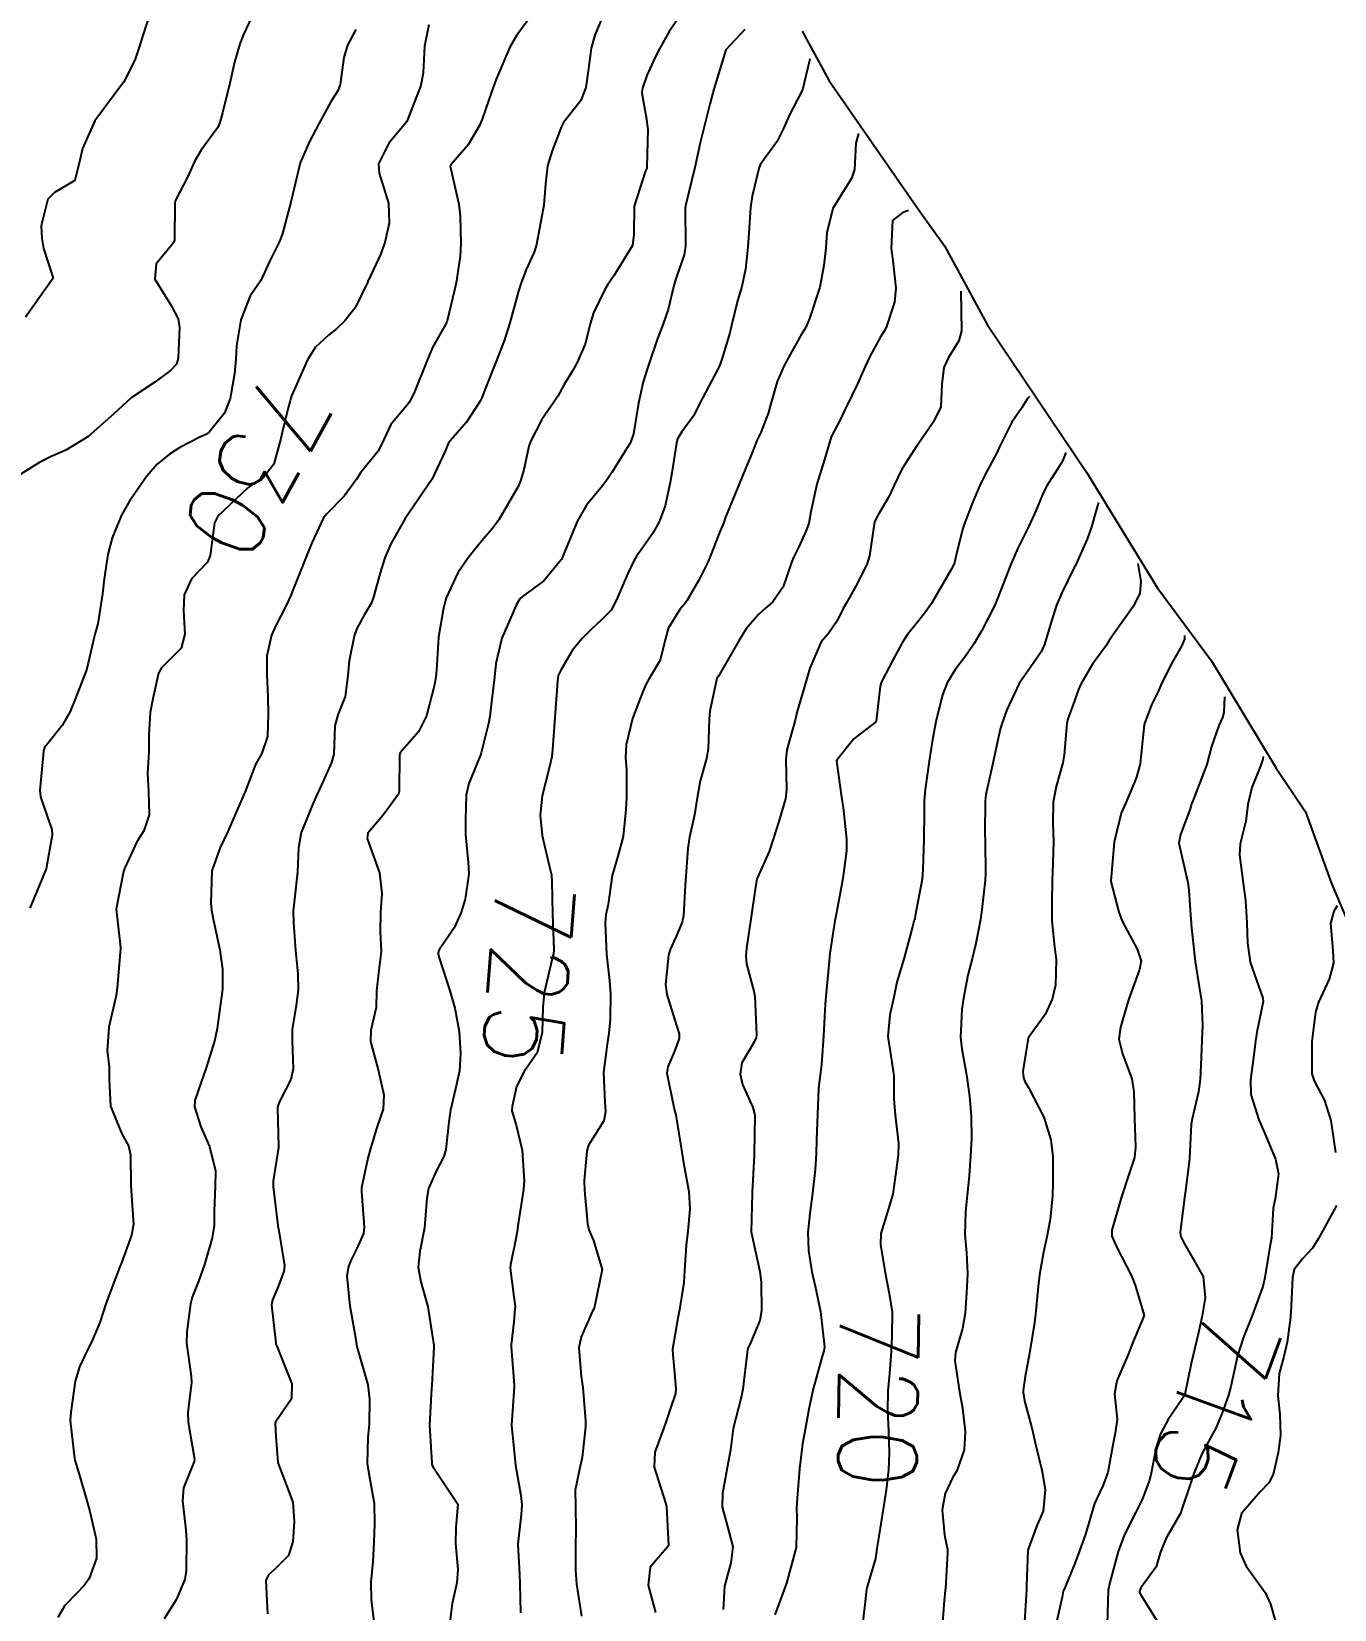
# Model space of a CAD drawing. Header units: metres. Extents: x 298520 to 308411, y 7433745 to 7450750.
# Drawn here: x 305245.7 to 305311.8, y 7438312.4 to 7438392.5 of the extents above; entities that cross this region are included whole.
import ezdxf
from ezdxf.enums import TextEntityAlignment as Align

# ---------------------------------------------------------------- set-up
doc = ezdxf.new("R2010")
doc.units = ezdxf.units.M
doc.header["$LTSCALE"] = 10
for name, color, linetype in [('Area', 45, 'Continuous'), ('Cotas', 45, 'Continuous'), ('Curvas de Nivel 1m', 11, 'Continuous'), ('Curvas de Nivel 5m', 15, 'Continuous')]:
    doc.layers.add(name, color=color, linetype=linetype)
doc.styles.add('Style-STANDARD', font='STANDARD.shx')

msp = doc.modelspace()

# ---------------------------------------------------------------- linework, layer by layer
at = {"layer": 'Area'}
msp.add_polyline3d([(305284.815, 7438392.537, 733.779), (305286.18, 7438390.01, 733.839), (305290.745, 7438383.438, 730.138), (305292.03, 7438381.644, 724.509), (305294.199, 7438377.636, 722.289), (305299.236, 7438370.148, 728.039), (305302.826, 7438364.283, 726.259), (305305.588, 7438360.558, 725.649), (305308.862, 7438355.117, 722.639), (305310.354, 7438352.897, 728.569), (305311.685, 7438349.264, 722.809), (305312.575, 7438347.146, 723.669)], dxfattribs=at)
at = {"layer": 'Curvas de Nivel 1m', "flags": 128}
for points, elevation in [([(305256.956, 7438393.451), (305256.453, 7438392.375), (305256.26, 7438391.89), (305255.992, 7438390.962), (305255.75, 7438389.897), (305255.381, 7438388.386), (305255.25, 7438387.905), (305255.141, 7438387.654), (305254.884, 7438387.302), (305254.291, 7438386.497), (305253.968, 7438385.919), (305253.62, 7438385.158), (305252.984, 7438383.929), (305252.958, 7438383.812), (305252.943, 7438381.929), (305252.913, 7438381.828), (305252.81, 7438381.687), (305252.015, 7438380.724), (305251.955, 7438379.938), (305252.78, 7438378.615), (305253.131, 7438377.926), (305253.195, 7438377.497), (305253.126, 7438375.926), (305253.04, 7438375.626), (305252.737, 7438375.308), (305251.948, 7438374.72), (305250.789, 7438373.949), (305250.749, 7438373.924), (305250.722, 7438373.902), (305249.857, 7438373.106), (305248.704, 7438372.071), (305248.654, 7438372.03), (305248.594, 7438371.981), (305247.427, 7438371.257), (305246.687, 7438370.94), (305246.066, 7438370.626), (305245.117, 7438370.023)], 732), ([(305274.835, 7438393.671), (305274.289, 7438392.33), (305274.099, 7438391.678), (305273.964, 7438390.638), (305273.822, 7438389.681), (305273.565, 7438389.024), (305272.898, 7438388.159), (305272.691, 7438387.896), (305272.593, 7438387.693), (305272.113, 7438386.459), (305271.878, 7438385.7), (305271.771, 7438384.784), (305271.686, 7438383.702), (305271.557, 7438382.978), (305271.313, 7438381.705), (305271.196, 7438381.32), (305270.8, 7438380.438), (305270.524, 7438379.714), (305270.411, 7438379.338), (305269.973, 7438377.722), (305269.678, 7438376.808), (305269.25, 7438375.732), (305268.73, 7438374.406), (305268.544, 7438373.922), (305268.459, 7438373.743), (305267.775, 7438372.681), (305266.952, 7438371.757), (305266.843, 7438371.607), (305266.687, 7438371.214), (305266.001, 7438369.77), (305264.653, 7438367.79), (305263.924, 7438366.506), (305263.626, 7438365.8), (305263.387, 7438365.03), (305263.042, 7438363.806), (305262.925, 7438363.482), (305262.594, 7438362.91), (305262.199, 7438362.202), (305262.061, 7438361.815), (305261.814, 7438360.568), (305261.747, 7438359.818), (305261.608, 7438358.753), (305261.236, 7438357.823), (305261.089, 7438357.26), (305261.026, 7438355.825), (305260.917, 7438355.407), (305260.489, 7438354.455), (305260.203, 7438353.834), (305259.979, 7438353.338), (305259.379, 7438351.846), (305259.232, 7438351.067), (305259.184, 7438349.849), (305259.035, 7438348.467), (305258.969, 7438347.852), (305258.98, 7438347.276), (305259.083, 7438345.85), (305259.199, 7438344.676), (305259.23, 7438343.851), (305259.121, 7438343.086), (305258.925, 7438341.854), (305258.923, 7438341.265), (305258.971, 7438339.853), (305258.85, 7438339.313), (305258.297, 7438338.228), (305258.183, 7438337.972), (305258.17, 7438337.861), (305258.231, 7438335.893), (305258.232, 7438335.86), (305257.961, 7438334.147), (305257.951, 7438333.863), (305258.189, 7438331.894), (305258.196, 7438331.86), (305258.221, 7438331.72), (305258.524, 7438329.857), (305258.494, 7438329.553), (305258.181, 7438328.718), (305257.915, 7438328.123), (305257.869, 7438327.863), (305258.085, 7438325.919), (305258.096, 7438325.86), (305258.142, 7438325.761), (305258.898, 7438323.852), (305258.877, 7438323.09), (305258.104, 7438321.952), (305258.065, 7438321.899), (305258.058, 7438321.86), (305258.093, 7438321.193), (305258.197, 7438319.859), (305258.25, 7438319.679), (305258.953, 7438317.851), (305259.027, 7438316.861), (305258.953, 7438315.851), (305258.731, 7438315.137), (305258.008, 7438314.417), (305257.718, 7438314.151), (305257.585, 7438313.864), (305257.673, 7438312.176)], 728), ([(305278.817, 7438393.621), (305278.062, 7438392.513), (305277.568, 7438391.634), (305277.35, 7438391.215), (305276.919, 7438390.295), (305276.694, 7438389.643), (305276.669, 7438389.402), (305276.897, 7438388.064), (305276.962, 7438387.639), (305276.966, 7438387.565), (305276.928, 7438385.639), (305276.918, 7438385.583), (305276.861, 7438385.439), (305276.272, 7438383.649), (305276.262, 7438382.208), (305276.193, 7438381.649), (305275.242, 7438380.108), (305274.942, 7438379.668), (305274.79, 7438379.414), (305274.222, 7438378.232), (305274.05, 7438377.677), (305273.796, 7438376.641), (305273.375, 7438375.684), (305273.14, 7438375.285), (305272.732, 7438374.595), (305272.408, 7438374.011), (305272.204, 7438373.695), (305271.597, 7438372.814), (305271.018, 7438371.707), (305270.938, 7438371.46), (305270.678, 7438370.267), (305270.515, 7438369.712), (305270.382, 7438369.426), (305269.407, 7438367.729), (305269.092, 7438367.288), (305268.638, 7438366.763), (305268.18, 7438366.194), (305267.819, 7438365.748), (305267.331, 7438365.038), (305266.74, 7438363.759), (305266.708, 7438363.653), (305266.598, 7438363.248), (305266.345, 7438361.764), (305266.238, 7438360.084), (305266.213, 7438359.765), (305266.136, 7438359.354), (305265.738, 7438357.772), (305265.337, 7438356.961), (305264.506, 7438356.019), (305264.402, 7438355.894), (305264.375, 7438355.791), (305264.35, 7438353.925), (305264.313, 7438353.792), (305263.542, 7438352.73), (305262.755, 7438351.807), (305262.723, 7438351.543), (305263.355, 7438349.801), (305263.477, 7438348.745), (305263.394, 7438347.8), (305263.391, 7438346.807), (305263.434, 7438345.799), (305263.314, 7438344.861), (305263.194, 7438343.802), (305263.19, 7438342.966), (305262.916, 7438341.804), (305262.899, 7438341.239), (305263.285, 7438339.8), (305263.578, 7438338.52), (305263.529, 7438337.798), (305263.215, 7438336.865), (305262.889, 7438335.804), (305262.755, 7438335.307), (305262.436, 7438333.808), (305262.432, 7438333.617), (305262.576, 7438331.806), (305262.531, 7438331.494), (305262.207, 7438330.726), (305261.904, 7438330.108), (305261.781, 7438329.816), (305261.691, 7438329.32), (305261.849, 7438327.815), (305262.147, 7438326.112), (305262.192, 7438325.81), (305262.208, 7438325.744), (305262.76, 7438323.804), (305262.852, 7438323.067), (305262.833, 7438321.803), (305262.767, 7438321.129), (305262.721, 7438319.804), (305262.857, 7438319.01), (305263.085, 7438317.8), (305263.099, 7438316.737), (305263.071, 7438315.8), (305263.005, 7438314.808), (305262.908, 7438313.801), (305262.927, 7438312.867), (305263.06, 7438311.799)], 727), ([(305251.635, 7438393.261), (305251.216, 7438391.947), (305251.148, 7438391.731), (305250.924, 7438391.068), (305250.376, 7438389.958), (305248.893, 7438387.98), (305248.277, 7438386.581), (305248.14, 7438385.987), (305247.89, 7438384.953), (305246.846, 7438384.346), (305246.513, 7438384.005), (305246.183, 7438382.649), (305246.204, 7438382.009), (305246.296, 7438381.496), (305246.793, 7438380), (305245.382, 7438378.021)], 733), ([(305262.147, 7438392.616), (305261.725, 7438391.822), (305261.549, 7438391.202), (305261.36, 7438389.826), (305261.234, 7438389.503), (305260.904, 7438388.979), (305260.268, 7438387.839), (305259.794, 7438386.931), (305259.326, 7438385.853), (305258.843, 7438383.86), (305258.425, 7438382.258), (305258.267, 7438381.865), (305257.791, 7438380.882), (305257.327, 7438379.875), (305257.106, 7438379.561), (305256.785, 7438379.091), (305256.314, 7438377.887), (305256.085, 7438376.558), (305256.051, 7438375.89), (305255.985, 7438375.141), (305255.765, 7438373.894), (305255.476, 7438373.134), (305254.697, 7438372.176), (305254.543, 7438372.064), (305254.227, 7438371.915), (305253.212, 7438371.4), (305252.684, 7438371.066), (305252.069, 7438370.55), (305251.533, 7438369.941), (305251.18, 7438369.433), (305250.66, 7438368.669), (305250.254, 7438367.956), (305249.789, 7438366.809), (305249.566, 7438365.966), (305249.371, 7438364.729), (305249.289, 7438363.97), (305249.052, 7438362.437), (305248.925, 7438361.975), (305248.849, 7438361.706), (305248.56, 7438360.443), (305248.469, 7438360.066), (305248.432, 7438359.981), (305247.904, 7438358.621), (305247.655, 7438357.989), (305247.235, 7438357.28), (305246.508, 7438356.372), (305246.35, 7438356.157), (305246.3, 7438356.003), (305246.278, 7438355.781), (305246.105, 7438354.006), (305246.138, 7438353.664), (305246.47, 7438352.722), (305246.716, 7438351.997), (305246.735, 7438351.721), (305246.433, 7438350), (305245.604, 7438348.012)], 731), ([(305270.955, 7438393.187), (305270.319, 7438392.342), (305269.967, 7438391.724), (305269.282, 7438390.1), (305269.139, 7438389.737), (305268.906, 7438389.05), (305268.565, 7438388.074), (305268.425, 7438387.745), (305267.86, 7438386.768), (305266.967, 7438385.759), (305266.945, 7438385.676), (305267.384, 7438383.755), (305267.45, 7438383.138), (305267.476, 7438381.753), (305267.452, 7438381.108), (305267.243, 7438379.755), (305267.158, 7438379.388), (305266.773, 7438377.76), (305266.048, 7438376.477), (305265.758, 7438375.775), (305265.086, 7438374.144), (305264.913, 7438373.787), (305264.841, 7438373.668), (305264.719, 7438373.517), (305263.933, 7438372.569), (305263.575, 7438371.801), (305263.282, 7438371.209), (305262.68, 7438370.473), (305262.381, 7438370.108), (305262.193, 7438369.815), (305261.553, 7438368.932), (305260.655, 7438368.016), (305260.505, 7438367.832), (305259.912, 7438366.563), (305259.624, 7438365.845), (305258.985, 7438364.232), (305258.829, 7438363.857), (305258.598, 7438363.344), (305258.097, 7438362.356), (305257.87, 7438361.867), (305257.624, 7438360.813), (305257.633, 7438359.869), (305257.676, 7438358.735), (305257.698, 7438357.868), (305257.667, 7438356.717), (305257.378, 7438355.871), (305257.064, 7438355.308), (305256.512, 7438353.88), (305256.505, 7438353.857), (305256.482, 7438353.813), (305255.647, 7438351.892), (305255.269, 7438351.08), (305254.833, 7438349.904), (305254.781, 7438348.269), (305254.826, 7438347.904), (305254.922, 7438347.386), (305255.244, 7438345.897), (305255.39, 7438344.912), (305255.383, 7438343.895), (305255.232, 7438342.778), (305255.11, 7438341.898), (305254.979, 7438341.254), (305254.56, 7438339.906), (305254.306, 7438339.177), (305253.976, 7438338.233), (305253.96, 7438337.913), (305254.278, 7438336.901), (305254.715, 7438335.903), (305255.021, 7438334.669), (305255.01, 7438333.898), (305254.959, 7438332.628), (305254.951, 7438331.899), (305254.853, 7438331.261), (305254.472, 7438329.906), (305254.185, 7438329.104), (305253.843, 7438328.247), (305253.757, 7438327.914), (305253.571, 7438326.496), (305253.557, 7438325.916), (305253.79, 7438324.249), (305253.806, 7438323.913), (305253.618, 7438322.405), (305253.639, 7438321.915), (305253.961, 7438320.025), (305253.948, 7438319.911), (305253.399, 7438318.577), (305253.356, 7438317.917), (305253.516, 7438316.43), (305253.553, 7438315.915), (305253.543, 7438314.379), (305253.47, 7438313.915), (305253.033, 7438312.879), (305252.421, 7438311.926)], 729), ([(305281.899, 7438392.63), (305280.933, 7438391.59), (305280.319, 7438389.599), (305280.128, 7438388.825), (305279.811, 7438387.606), (305279.63, 7438386.861), (305279.352, 7438385.613), (305278.885, 7438383.661), (305278.877, 7438383.619), (305278.873, 7438383.588), (305278.889, 7438381.619), (305278.809, 7438381.187), (305278.411, 7438380.01), (305278.299, 7438379.625), (305278.001, 7438378.408), (305277.736, 7438377.63), (305277.465, 7438376.931), (305277.017, 7438375.637), (305276.948, 7438375.431), (305276.734, 7438374.733), (305276.491, 7438373.643), (305276.251, 7438372.095), (305276.093, 7438371.649), (305275.148, 7438370.133), (305274.847, 7438369.667), (305274.671, 7438369.452), (305273.866, 7438368.472), (305273.408, 7438367.682), (305273.175, 7438367.155), (305272.625, 7438365.796), (305272.596, 7438365.717), (305272.579, 7438365.69), (305271.69, 7438364.621), (305270.604, 7438363.83), (305270.472, 7438363.712), (305270.304, 7438363.419), (305269.559, 7438361.725), (305269.263, 7438360.433), (305269.196, 7438359.73), (305269.008, 7438358.204), (305268.945, 7438357.736), (305268.885, 7438357.379), (305268.505, 7438355.89), (305268.474, 7438355.769), (305268.462, 7438355.74), (305267.891, 7438354.344), (305267.757, 7438353.747), (305267.709, 7438352.509), (305267.718, 7438351.747), (305267.853, 7438350.334), (305267.878, 7438349.746), (305267.702, 7438348.465), (305267.488, 7438347.749), (305267.14, 7438347.014), (305266.385, 7438345.896), (305266.339, 7438345.805), (305266.327, 7438345.761), (305266.327, 7438345.705), (305266.38, 7438345.486), (305266.939, 7438343.754), (305267.17, 7438342.937), (305267.399, 7438341.749), (305267.455, 7438340.619), (305267.405, 7438339.749), (305267.216, 7438338.838), (305266.955, 7438337.753), (305266.878, 7438337.16), (305266.716, 7438335.755), (305266.616, 7438335.4), (305266.252, 7438334.692), (305265.832, 7438333.766), (305265.76, 7438333.289), (305265.641, 7438331.769), (305265.406, 7438330.57), (305265.322, 7438329.773), (305265.452, 7438329.037), (305265.806, 7438327.766), (305266.106, 7438325.798), (305266.108, 7438325.761), (305266.112, 7438325.73), (305266.008, 7438323.762), (305265.997, 7438323.637), (305265.889, 7438321.763), (305266.004, 7438319.831), (305266.011, 7438319.761), (305266.023, 7438319.711), (305266.072, 7438319.619), (305267.321, 7438317.747), (305267.232, 7438316.551), (305267.202, 7438315.748), (305267.336, 7438314.421), (305267.28, 7438313.747), (305267.043, 7438312.699), (305266.923, 7438311.751)], 726), ([(305287.663, 7438387.35), (305287.539, 7438386.858), (305287.455, 7438385.514), (305287.311, 7438385.063), (305286.851, 7438384.331), (305286.37, 7438383.527), (305286.06, 7438382.295), (305286.003, 7438381.532), (305285.905, 7438380.635), (305285.696, 7438379.536), (305285.174, 7438377.941), (305285.014, 7438377.546), (305284.924, 7438377.394), (305284.767, 7438377.15), (305284.193, 7438376.114), (305283.901, 7438375.558), (305283.539, 7438374.757), (305283.203, 7438373.565), (305283.102, 7438373.181), (305282.702, 7438372.16), (305282.514, 7438371.753), (305282.441, 7438371.574), (305282.286, 7438371.173), (305281.623, 7438369.586), (305280.922, 7438367.862), (305280.823, 7438367.597), (305280.773, 7438367.477), (305280.646, 7438367.162), (305280.207, 7438366.026), (305280.03, 7438365.606), (305279.563, 7438364.661), (305278.96, 7438363.616), (305278.804, 7438363.413), (305278.596, 7438363.165), (305278.006, 7438362.202), (305277.859, 7438361.627), (305277.599, 7438360.593), (305277.025, 7438359.635), (305276.849, 7438359.338), (305276.542, 7438358.56), (305276.202, 7438357.645), (305275.871, 7438356.292), (305275.845, 7438355.65), (305275.887, 7438355.039), (305275.894, 7438353.649), (305275.853, 7438353.025), (305275.716, 7438351.651), (305275.455, 7438350.648), (305275.166, 7438349.659), (305274.955, 7438348.199), (305274.844, 7438347.664), (305274.802, 7438347.269), (305274.879, 7438345.663), (305275.029, 7438344.32), (305275.08, 7438343.659), (305275.065, 7438342.374), (305275.001, 7438341.66), (305274.902, 7438341.094), (305274.714, 7438339.664), (305274.785, 7438338.15), (305274.832, 7438337.662), (305274.745, 7438337.205), (305274.275, 7438336.476), (305273.96, 7438335.98), (305273.874, 7438335.674), (305273.746, 7438334.177), (305273.755, 7438333.675), (305273.912, 7438331.987), (305273.974, 7438331.672), (305274.215, 7438331.135), (305274.656, 7438329.663), (305274.262, 7438327.757), (305274.231, 7438327.669), (305274.211, 7438327.631), (305274.171, 7438327.543), (305273.589, 7438326.238), (305273.466, 7438325.677), (305273.58, 7438324.224), (305273.671, 7438323.675), (305273.811, 7438321.968), (305273.803, 7438321.673), (305273.641, 7438320.113), (305273.538, 7438319.675), (305273.29, 7438318.448), (305273.302, 7438317.678), (305273.325, 7438316.385), (305273.296, 7438315.677), (305273.303, 7438314.385), (305273.349, 7438313.677), (305273.597, 7438312.064)], 724), ([(305290.213, 7438383.43), (305289.912, 7438383.337), (305289.399, 7438382.93), (305289.325, 7438381.495), (305289.407, 7438380.894), (305289.556, 7438379.492), (305289.499, 7438378.78), (305289.067, 7438377.497), (305288.963, 7438377.305), (305288.765, 7438376.981), (305288.237, 7438376.019), (305287.999, 7438375.507), (305287.612, 7438374.634), (305287.071, 7438373.517), (305286.958, 7438373.279), (305286.712, 7438372.775), (305286.287, 7438371.938), (305286.154, 7438371.528), (305285.938, 7438370.784), (305285.554, 7438369.537), (305285.249, 7438368.131), (305285.139, 7438367.543), (305285.014, 7438367.178), (305284.635, 7438366.361), (305284.367, 7438365.812), (305284.27, 7438365.554), (305283.84, 7438364.328), (305283.324, 7438363.563), (305282.937, 7438363.228), (305282.593, 7438362.924), (305281.967, 7438362.194), (305281.584, 7438361.585), (305280.555, 7438359.787), (305280.483, 7438359.671), (305280.458, 7438359.601), (305280.125, 7438358.016), (305280.078, 7438357.605), (305280.036, 7438356.079), (305279.953, 7438355.605), (305279.622, 7438354.478), (305279.477, 7438353.61), (305279.344, 7438352.741), (305279.096, 7438351.614), (305279.011, 7438351.058), (305278.898, 7438349.615), (305278.864, 7438349.181), (305278.776, 7438347.616), (305278.721, 7438347.304), (305278.397, 7438346.532), (305278.104, 7438345.906), (305278.029, 7438345.624), (305277.869, 7438344.123), (305277.932, 7438343.624), (305278.35, 7438342.324), (305278.56, 7438341.618), (305278.561, 7438341.396), (305278.33, 7438340.751), (305277.983, 7438339.958), (305277.939, 7438339.624), (305278.296, 7438337.895), (305278.366, 7438337.619), (305278.39, 7438337.52), (305278.695, 7438335.616), (305278.79, 7438335.082), (305279.056, 7438333.612), (305279.101, 7438332.745), (305279.01, 7438331.612), (305278.926, 7438330.899), (305278.839, 7438329.614), (305278.795, 7438329.006), (305278.581, 7438327.616), (305278.516, 7438327.268), (305278.219, 7438325.619), (305278.22, 7438325.541), (305278.399, 7438323.617), (305278.374, 7438323.364), (305278.112, 7438322.56), (305277.865, 7438321.863), (305277.784, 7438321.623), (305277.333, 7438320.379), (305277.299, 7438319.628), (305277.866, 7438317.811), (305277.92, 7438317.621), (305278.023, 7438315.62), (305277.093, 7438314.548), (305276.993, 7438313.63), (305277.369, 7438312.247)], 723), ([(305292.863, 7438379.34), (305292.857, 7438379.319), (305292.892, 7438377.328), (305292.763, 7438376.811), (305292.241, 7438375.968), (305291.992, 7438375.461), (305291.893, 7438374.621), (305291.841, 7438373.463), (305291.479, 7438372.701), (305290.694, 7438371.573), (305290.659, 7438371.514), (305290.633, 7438371.481), (305289.867, 7438370.302), (305289.47, 7438369.492), (305289.227, 7438368.935), (305288.658, 7438367.987), (305288.502, 7438367.654), (305288.469, 7438367.502), (305288.231, 7438365.902), (305288.105, 7438365.505), (305287.611, 7438364.512), (305287.06, 7438363.515), (305286.894, 7438363.221), (305286.589, 7438362.597), (305286.147, 7438361.959), (305285.77, 7438361.532), (305285.204, 7438360.185), (305285.005, 7438359.543), (305284.537, 7438357.939), (305284.463, 7438357.621), (305284.444, 7438357.551), (305284.024, 7438356.041), (305283.982, 7438355.555), (305284.009, 7438354.033), (305283.962, 7438353.555), (305283.626, 7438352.404), (305283.359, 7438351.561), (305283.127, 7438350.889), (305282.535, 7438349.569), (305282.509, 7438349.493), (305282.427, 7438348.968), (305282.214, 7438347.573), (305281.985, 7438345.98), (305281.951, 7438345.576), (305281.988, 7438345.185), (305282.364, 7438343.723), (305282.395, 7438343.57), (305282.401, 7438343.531), (305282.49, 7438341.569), (305282.473, 7438341.437), (305282.337, 7438341.157), (305281.739, 7438340.161), (305281.653, 7438339.58), (305281.785, 7438339.056), (305282.296, 7438337.882), (305282.388, 7438337.569), (305282.396, 7438337.464), (305282.369, 7438335.569), (305282.367, 7438335.464), (305282.272, 7438333.57), (305282.271, 7438333.541), (305282.223, 7438331.57), (305282.657, 7438329.565), (305282.73, 7438329.022), (305282.74, 7438327.564), (305282.655, 7438327.076), (305282.147, 7438325.859), (305282.057, 7438325.658), (305282.033, 7438325.572), (305282.013, 7438325.443), (305281.802, 7438323.575), (305281.705, 7438323.162), (305281.312, 7438321.582), (305281.162, 7438320.508), (305280.998, 7438319.586), (305280.759, 7438318.288), (305280.743, 7438317.59), (305281.013, 7438316.611), (305281.292, 7438315.581), (305281.189, 7438314.757), (305280.856, 7438313.587), (305280.799, 7438312.396)], 722), ([(305296.343, 7438373.99), (305296.247, 7438373.888), (305295.963, 7438373.411), (305295.451, 7438372.68), (305294.83, 7438371.428), (305294.69, 7438371.121), (305294.094, 7438370.021), (305293.813, 7438369.439), (305293.471, 7438368.636), (305293.005, 7438367.446), (305292.921, 7438367.175), (305292.63, 7438365.928), (305292.534, 7438365.542), (305292.498, 7438365.452), (305292.363, 7438365.197), (305291.365, 7438363.469), (305291.048, 7438363.022), (305290.587, 7438362.448), (305290.159, 7438361.904), (305289.891, 7438361.487), (305289.425, 7438360.631), (305288.833, 7438359.497), (305288.768, 7438359.28), (305288.565, 7438357.5), (305288.555, 7438357.477), (305288.532, 7438357.449), (305287.432, 7438356.598), (305286.57, 7438355.519), (305286.557, 7438355.464), (305286.825, 7438353.517), (305286.883, 7438353.11), (305287.054, 7438351.514), (305287.052, 7438350.916), (305286.872, 7438349.516), (305286.805, 7438349.141), (305286.498, 7438347.519), (305286.486, 7438347.445), (305286.404, 7438346.943), (305286.209, 7438345.699), (305286.191, 7438345.523), (305286.177, 7438345.319), (305286, 7438343.525), (305285.968, 7438343.135), (305285.891, 7438341.527), (305285.788, 7438340.061), (305285.719, 7438339.529), (305285.64, 7438338.864), (305285.578, 7438337.531), (305285.538, 7438336.267), (305285.524, 7438335.531), (305285.463, 7438334.74), (305285.323, 7438333.534), (305285.2, 7438332.503), (305285.091, 7438331.537), (305285.122, 7438330.624), (305285.303, 7438329.533), (305285.46, 7438328.805), (305285.733, 7438327.527), (305285.936, 7438325.733), (305285.912, 7438325.523), (305285.808, 7438325.193), (305285.354, 7438323.532), (305285.142, 7438322.563), (305284.957, 7438321.537), (305284.825, 7438320.806), (305284.668, 7438319.541), (305284.556, 7438318.041), (305284.524, 7438317.543), (305284.537, 7438317.052), (305284.503, 7438315.543), (305284.005, 7438313.727), (305283.957, 7438313.596), (305283.941, 7438313.551), (305283.423, 7438312.122)], 721), ([(305299.843, 7438368.6), (305299.756, 7438368.275), (305299.488, 7438367.372), (305299.281, 7438366.736), (305298.662, 7438365.38), (305298.646, 7438365.356), (305298.622, 7438365.303), (305297.98, 7438364.016), (305297.724, 7438363.389), (305297.446, 7438362.535), (305297.114, 7438361.395), (305296.947, 7438361.018), (305296.564, 7438360.486), (305295.821, 7438359.411), (305295.195, 7438358.076), (305294.957, 7438357.424), (305294.864, 7438357.089), (305294.503, 7438355.43), (305294.137, 7438353.783), (305294.099, 7438353.434), (305294.087, 7438351.805), (305294.091, 7438351.434), (305294.111, 7438349.759), (305294.095, 7438349.433), (305293.922, 7438347.931), (305293.851, 7438347.436), (305293.627, 7438346.205), (305293.431, 7438345.44), (305293.215, 7438344.601), (305292.993, 7438343.444), (305292.917, 7438342.885), (305292.849, 7438341.445), (305292.908, 7438340.871), (305293.161, 7438339.442), (305293.298, 7438338.445), (305293.383, 7438337.439), (305293.398, 7438336.317), (305293.36, 7438335.439), (305293.277, 7438334.416), (305293.18, 7438333.441), (305293.097, 7438332.579), (305293.07, 7438331.442), (305293.15, 7438330.499), (305293.204, 7438329.44), (305293.144, 7438328.48), (305293.075, 7438327.441), (305292.938, 7438326.666), (305292.584, 7438325.446), (305292.561, 7438325.024), (305292.797, 7438323.443), (305292.94, 7438322.616), (305293.077, 7438321.44), (305293.028, 7438320.501), (305292.65, 7438319.444), (305292.44, 7438319.075), (305292.061, 7438318.292), (305291.918, 7438317.452), (305292.034, 7438316.17), (305292.178, 7438315.448), (305292.187, 7438315.283), (305292.076, 7438313.449), (305292.068, 7438313.383), (305291.995, 7438312.657), (305291.92, 7438311.451)], 719), ([(305301.853, 7438365.5), (305301.992, 7438364.592), (305301.955, 7438363.994), (305301.626, 7438363.345), (305301.198, 7438362.747), (305300.581, 7438361.876), (305300.38, 7438361.558), (305300.251, 7438361.363), (305299.545, 7438360.389), (305298.947, 7438359.376), (305298.826, 7438359.102), (305298.542, 7438358.301), (305298.293, 7438357.625), (305298.235, 7438357.383), (305298.102, 7438355.791), (305298.031, 7438355.385), (305297.696, 7438354.183), (305297.549, 7438353.389), (305297.535, 7438352.321), (305297.573, 7438351.389), (305297.535, 7438350.296), (305297.49, 7438349.389), (305297.476, 7438348.336), (305297.479, 7438347.389), (305297.591, 7438346.192), (305297.693, 7438345.387), (305297.665, 7438344.092), (305297.497, 7438343.389), (305297.135, 7438342.612), (305296.344, 7438341.514), (305296.281, 7438341.401), (305296.01, 7438339.712), (305296.044, 7438339.404), (305296.116, 7438339.208), (305296.308, 7438338.87), (305297.079, 7438337.392), (305297.423, 7438336.241), (305297.527, 7438335.387), (305297.536, 7438334.101), (305297.508, 7438333.387), (305297.403, 7438332.217), (305297.242, 7438331.39), (305297.055, 7438330.547), (305296.858, 7438329.393), (305296.788, 7438328.793), (305296.646, 7438327.395), (305296.593, 7438326.969), (305296.353, 7438325.407), (305296.131, 7438324.232), (305296.017, 7438323.519), (305296.019, 7438323.411), (305296.118, 7438322.926), (305296.432, 7438321.731), (305296.51, 7438321.404), (305296.632, 7438320.865), (305296.993, 7438319.396), (305297.14, 7438318.47), (305297.036, 7438317.395), (305296.741, 7438316.701), (305296.267, 7438315.406), (305296.194, 7438313.596), (305296.19, 7438313.407), (305296.074, 7438311.499)], 718), ([(305304.223, 7438361.86), (305304.221, 7438361.671), (305304.068, 7438361.315), (305303.526, 7438360.358), (305303.018, 7438359.325), (305302.871, 7438359.006), (305302.543, 7438358.336), (305302.166, 7438357.336), (305302.009, 7438355.839), (305301.961, 7438355.338), (305301.763, 7438354.609), (305301.229, 7438353.349), (305301.003, 7438352.824), (305300.639, 7438351.357), (305300.468, 7438349.394), (305300.47, 7438349.359), (305300.876, 7438347.812), (305301.047, 7438347.35), (305301.808, 7438345.923), (305302.008, 7438345.336), (305301.93, 7438344.888), (305301.365, 7438343.345), (305300.964, 7438341.966), (305300.89, 7438341.352), (305301.065, 7438340.616), (305301.548, 7438339.341), (305301.641, 7438338.675), (305301.674, 7438337.339), (305301.733, 7438335.876), (305301.672, 7438335.339), (305301.397, 7438334.486), (305301.012, 7438333.348), (305300.522, 7438331.652), (305300.533, 7438331.355), (305300.761, 7438330.806), (305301.52, 7438329.34), (305301.716, 7438328.865), (305302.173, 7438327.33), (305301.574, 7438325.917), (305301.357, 7438325.342), (305300.785, 7438324.006), (305300.658, 7438323.352), (305300.805, 7438322.045), (305300.702, 7438321.351), (305300.599, 7438320.849), (305300.323, 7438319.356), (305300.066, 7438318.668), (305299.645, 7438317.776), (305299.52, 7438317.365), (305299.184, 7438316.22), (305298.888, 7438315.371), (305298.656, 7438314.734), (305298.088, 7438313.379), (305298.064, 7438313.318), (305297.999, 7438313.013), (305297.633, 7438311.385)], 717), ([(305306.243, 7438358.74), (305306.209, 7438357.946), (305306.14, 7438357.682), (305305.953, 7438357.289), (305305.593, 7438356.218), (305305.349, 7438355.297), (305304.638, 7438353.461), (305304.575, 7438353.309), (305304.551, 7438353.24), (305304.478, 7438352.994), (305304.019, 7438351.755), (305303.927, 7438351.315), (305304.368, 7438349.376), (305304.383, 7438349.311), (305304.429, 7438348.921), (305304.537, 7438347.431), (305304.545, 7438347.308), (305304.551, 7438347.167), (305304.757, 7438345.304), (305304.972, 7438343.904), (305305.073, 7438343.299), (305305.124, 7438342.072), (305305.096, 7438341.299), (305305.049, 7438340.028), (305305.002, 7438339.303), (305304.923, 7438338.688), (305304.606, 7438337.307), (305304.559, 7438337.038), (305304.463, 7438335.308), (305304.447, 7438335.122), (305304.245, 7438333.536), (305304.218, 7438333.335), (305304.217, 7438333.31), (305303.997, 7438331.541), (305304.024, 7438331.312), (305304.218, 7438330.967), (305305.162, 7438329.3), (305305.263, 7438328.218), (305305.112, 7438327.301), (305304.938, 7438326.525), (305304.647, 7438325.305), (305304.561, 7438324.883), (305304.228, 7438323.309), (305304.2, 7438323.232), (305304.121, 7438323.107), (305303.386, 7438322.042), (305302.996, 7438321.321), (305302.773, 7438320.643), (305302.526, 7438319.325), (305302.432, 7438318.964), (305302.059, 7438317.98), (305301.752, 7438317.335), (305301.17, 7438316.209), (305300.847, 7438315.348), (305300.419, 7438313.766), (305300.346, 7438313.355), (305300.286, 7438311.655)], 716), ([(305311.973, 7438348.12), (305311.79, 7438347.848), (305311.622, 7438347.222), (305311.747, 7438345.865), (305311.781, 7438345.219), (305311.552, 7438344.4), (305311.015, 7438343.23), (305310.861, 7438342.727), (305310.683, 7438341.235), (305310.68, 7438339.598), (305310.792, 7438339.233), (305311.316, 7438338.238), (305311.645, 7438337.22), (305311.882, 7438335.603)], 714), ([(305311.931, 7438332.906), (305311.01, 7438331.228), (305310.709, 7438330.74), (305310.207, 7438330.203), (305309.79, 7438329.653), (305309.69, 7438329.245), (305309.628, 7438327.796), (305309.593, 7438327.246), (305309.435, 7438325.966), (305309.255, 7438325.249), (305309.015, 7438324.37), (305308.956, 7438323.252), (305309.052, 7438322.312), (305309.085, 7438321.25), (305308.975, 7438320.365), (305308.722, 7438319.254), (305308.497, 7438318.828), (305308.064, 7438318.376), (305307.116, 7438317.274), (305306.88, 7438316.438), (305307.042, 7438315.275), (305307.337, 7438314.591), (305308.007, 7438313.683), (305308.315, 7438313.257), (305308.588, 7438312.663), (305308.979, 7438311.25)], 714)]:
    msp.add_lwpolyline(points, dxfattribs=dict(at, elevation=elevation))
at = {"layer": 'Curvas de Nivel 5m', "flags": 128}
for points, elevation in [([(305265.864, 7438392.862), (305265.641, 7438391.779), (305265.566, 7438390.427), (305265.444, 7438389.782), (305264.898, 7438388.346), (305264.732, 7438387.954), (305264.62, 7438387.793), (305263.821, 7438386.858), (305263.305, 7438385.806), (305263.338, 7438385.325), (305263.801, 7438383.8), (305263.842, 7438382.786), (305263.625, 7438381.802), (305263.406, 7438381.205), (305262.794, 7438379.899), (305262.764, 7438379.84), (305262.753, 7438379.81), (305262.112, 7438378.484), (305261.592, 7438377.822), (305261.163, 7438377.43), (305260.762, 7438377.11), (305260.102, 7438376.491), (305259.692, 7438375.846), (305258.89, 7438374.023), (305258.837, 7438373.858), (305258.814, 7438373.766), (305258.716, 7438373.409), (305258.405, 7438372.156), (305258.344, 7438371.863), (305257.992, 7438370.555), (305257.46, 7438369.872), (305256.979, 7438369.568), (305256.668, 7438369.343), (305255.142, 7438367.903), (305254.983, 7438367.57), (305254.763, 7438365.908), (305254.62, 7438365.581), (305253.807, 7438364.722), (305253.436, 7438363.922), (305253.395, 7438363.122), (305253.466, 7438361.921), (305253.282, 7438361.213), (305252.561, 7438360.481), (305252.281, 7438360.209), (305252.139, 7438359.934), (305251.848, 7438358.629), (305251.704, 7438357.938), (305251.643, 7438356.812), (305251.638, 7438355.939), (305251.579, 7438354.852), (305251.625, 7438353.939), (305251.664, 7438352.745), (305251.382, 7438351.941), (305251.03, 7438351.369), (305250.435, 7438350.092), (305250.397, 7438349.987), (305250.385, 7438349.951), (305250.356, 7438349.875), (305249.981, 7438347.956), (305250.181, 7438346.159), (305250.204, 7438345.953), (305250.187, 7438345.759), (305250.036, 7438343.955), (305249.977, 7438343.574), (305249.618, 7438341.961), (305249.527, 7438340.76), (305249.625, 7438339.96), (305249.637, 7438339.291), (305249.689, 7438337.959), (305250.272, 7438336.543), (305250.613, 7438335.946), (305250.719, 7438335.484), (305250.725, 7438333.945), (305250.761, 7438333.421), (305250.864, 7438331.944), (305250.763, 7438331.396), (305250.234, 7438329.95), (305250.192, 7438329.848), (305249.468, 7438327.967), (305249.155, 7438326.973), (305248.736, 7438325.974), (305248.527, 7438325.588), (305248.13, 7438324.723), (305247.947, 7438324.16), (305247.908, 7438323.982), (305247.685, 7438322.407), (305247.657, 7438321.984), (305247.85, 7438320.208), (305247.892, 7438319.982), (305248.067, 7438319.374), (305248.478, 7438317.976), (305248.651, 7438317.366), (305248.97, 7438315.971), (305248.979, 7438315.004), (305248.611, 7438313.974), (305248.363, 7438313.613), (305247.995, 7438313.222), (305247.374, 7438312.602), (305247.019, 7438311.99)], 730), ([(305285.203, 7438391.13), (305285.175, 7438391.053), (305284.916, 7438389.907), (305284.843, 7438389.621), (305284.817, 7438389.551), (305284.164, 7438388.293), (305283.848, 7438387.56), (305283.525, 7438386.922), (305282.87, 7438386.039), (305282.679, 7438385.758), (305282.608, 7438385.573), (305282.272, 7438384.153), (305282.183, 7438383.577), (305282.097, 7438382.304), (305282.043, 7438381.578), (305281.932, 7438380.448), (305281.746, 7438379.58), (305281.525, 7438378.844), (305281.223, 7438377.585), (305281.132, 7438377.221), (305280.748, 7438375.942), (305280.663, 7438375.672), (305280.631, 7438375.592), (305280.524, 7438375.377), (305279.602, 7438373.607), (305279.301, 7438373.027), (305278.702, 7438372.201), (305278.479, 7438371.84), (305278.421, 7438371.623), (305278.192, 7438370.11), (305278.111, 7438369.626), (305277.86, 7438368.429), (305277.554, 7438367.631), (305277.226, 7438367.052), (305276.631, 7438366.196), (305276.392, 7438365.878), (305276.256, 7438365.645), (305275.936, 7438364.97), (305275.38, 7438363.658), (305275.112, 7438363.145), (305274.587, 7438362.614), (305274.099, 7438362.156), (305273.626, 7438361.679), (305273.15, 7438361.101), (305272.557, 7438360.089), (305272.428, 7438359.817), (305272.396, 7438359.692), (305272.384, 7438359.525), (305272.256, 7438357.694), (305272.137, 7438356.067), (305272.098, 7438355.696), (305271.98, 7438355.18), (305271.601, 7438353.703), (305271.5, 7438352.731), (305271.609, 7438351.703), (305271.972, 7438350.165), (305272.076, 7438349.695), (305272.107, 7438349.372), (305272.125, 7438347.694), (305272.195, 7438345.883), (305272.187, 7438345.693), (305272.122, 7438345.436), (305271.716, 7438343.7), (305271.639, 7438342.984), (305271.61, 7438341.701), (305271.363, 7438340.669), (305270.69, 7438339.714), (305270.305, 7438338.949), (305270.079, 7438337.938), (305270.076, 7438337.722), (305270.282, 7438336.987), (305270.596, 7438335.715), (305270.7, 7438334.166), (305270.668, 7438333.714), (305270.374, 7438331.868), (305270.362, 7438331.718), (305270.347, 7438331.592), (305270.21, 7438330.876), (305269.997, 7438329.921), (305269.984, 7438329.722), (305270.178, 7438328.264), (305270.237, 7438327.782), (305270.232, 7438327.719), (305270.226, 7438327.665), (305270.162, 7438327.009), (305270.037, 7438325.829), (305270.04, 7438325.721), (305270.13, 7438324.448), (305270.19, 7438323.786), (305270.189, 7438323.719), (305270.11, 7438322.474), (305270.055, 7438321.769), (305270.054, 7438321.72), (305270.096, 7438321.253), (305270.248, 7438319.717), (305270.523, 7438318.178), (305270.579, 7438317.712), (305270.539, 7438317.219), (305270.374, 7438315.715), (305270.462, 7438314.168), (305270.482, 7438313.713), (305270.503, 7438312.227)], 725), ([(305298.193, 7438371.14), (305298.03, 7438370.705), (305297.766, 7438370.305), (305297.196, 7438369.395), (305297.026, 7438369.04), (305296.661, 7438368.185), (305296.307, 7438367.405), (305295.761, 7438366.288), (305295.386, 7438365.419), (305294.603, 7438363.43), (305293.921, 7438362.098), (305293.541, 7438361.44), (305293.148, 7438360.863), (305292.559, 7438360.092), (305292.164, 7438359.456), (305291.925, 7438358.837), (305291.588, 7438357.464), (305291.421, 7438356.565), (305291.257, 7438355.469), (305291.05, 7438354.033), (305291.003, 7438353.472), (305290.996, 7438352.951), (305290.991, 7438351.472), (305290.938, 7438349.973), (305290.891, 7438349.473), (305290.551, 7438347.615), (305290.519, 7438347.478), (305290.497, 7438347.394), (305290.407, 7438347.067), (305290.067, 7438345.804), (305289.979, 7438345.484), (305289.615, 7438344.243), (305289.452, 7438343.489), (305289.261, 7438342.584), (305289.162, 7438341.492), (305289.308, 7438340.51), (305289.452, 7438339.489), (305289.465, 7438338.324), (305289.536, 7438337.488), (305289.696, 7438336.061), (305289.688, 7438335.486), (305289.519, 7438334.218), (305289.408, 7438333.488), (305289.137, 7438332.588), (305288.795, 7438331.494), (305288.777, 7438330.932), (305289.015, 7438329.492), (305289.227, 7438328.445), (305289.368, 7438327.488), (305289.365, 7438326.278), (305289.318, 7438325.488), (305289.239, 7438324.382), (305289.161, 7438323.49), (305289.137, 7438322.466), (305289.184, 7438321.489), (305289.224, 7438320.351), (305289.196, 7438319.489), (305289.075, 7438318.478), (305288.923, 7438317.491), (305288.794, 7438316.74), (305288.597, 7438315.494), (305288.533, 7438314.98), (305288.085, 7438313.499), (305288.07, 7438313.431), (305287.994, 7438312.651), (305287.846, 7438311.502)], 720), ([(305308.213, 7438355.71), (305308.196, 7438355.575), (305308.089, 7438355.264), (305307.628, 7438354.132), (305307.434, 7438353.27), (305307.321, 7438352.421), (305307.049, 7438351.274), (305307.01, 7438350.712), (305307.2, 7438349.272), (305307.304, 7438348.392), (305307.386, 7438347.27), (305307.415, 7438346.253), (305307.546, 7438345.268), (305308.19, 7438343.437), (305308.204, 7438343.262), (305307.888, 7438341.716), (305307.826, 7438341.265), (305307.759, 7438340.7), (305307.557, 7438339.271), (305307.578, 7438338.544), (305307.995, 7438337.264), (305308.283, 7438336.599), (305308.831, 7438335.254), (305308.994, 7438334.514), (305308.814, 7438333.254), (305308.724, 7438332.769), (305308.623, 7438331.256), (305308.57, 7438330.904), (305308.297, 7438329.259), (305308.283, 7438329.168), (305308.188, 7438328.801), (305307.625, 7438327.268), (305307.203, 7438326.229), (305306.902, 7438325.279), (305306.569, 7438323.725), (305306.454, 7438323.285), (305306.113, 7438322.328), (305305.799, 7438321.6), (305305.635, 7438321.295), (305305.094, 7438320.293), (305304.684, 7438319.304), (305304.528, 7438318.845), (305304.054, 7438317.387), (305304.037, 7438317.326), (305304.026, 7438317.31), (305303.295, 7438316.057), (305303.001, 7438315.32), (305302.778, 7438314.559), (305302.005, 7438313.494), (305301.928, 7438313.331), (305301.932, 7438313.261), (305302.001, 7438313.142), (305303.129, 7438311.319)], 715)]:
    msp.add_lwpolyline(points, dxfattribs=dict(at, elevation=elevation))

# ---------------------------------------------------------------- texts
at = {"layer": 'Cotas', "style": 'Style-STANDARD'}
for s, rotation, p in [('730', 241.34021, (305257.119, 7438370.388, 730)), ('725', 265.44492, (305270.918, 7438344.656, 725)), ('720', 269.21387, (305288.674, 7438323.187, 720)), ('715', 249.99667, (305305.758, 7438322.886, 715))]:
    msp.add_text(s, height=4, rotation=rotation, dxfattribs=at).set_placement(p, align=Align.MIDDLE_CENTER)

doc.saveas('drawing.dxf')
